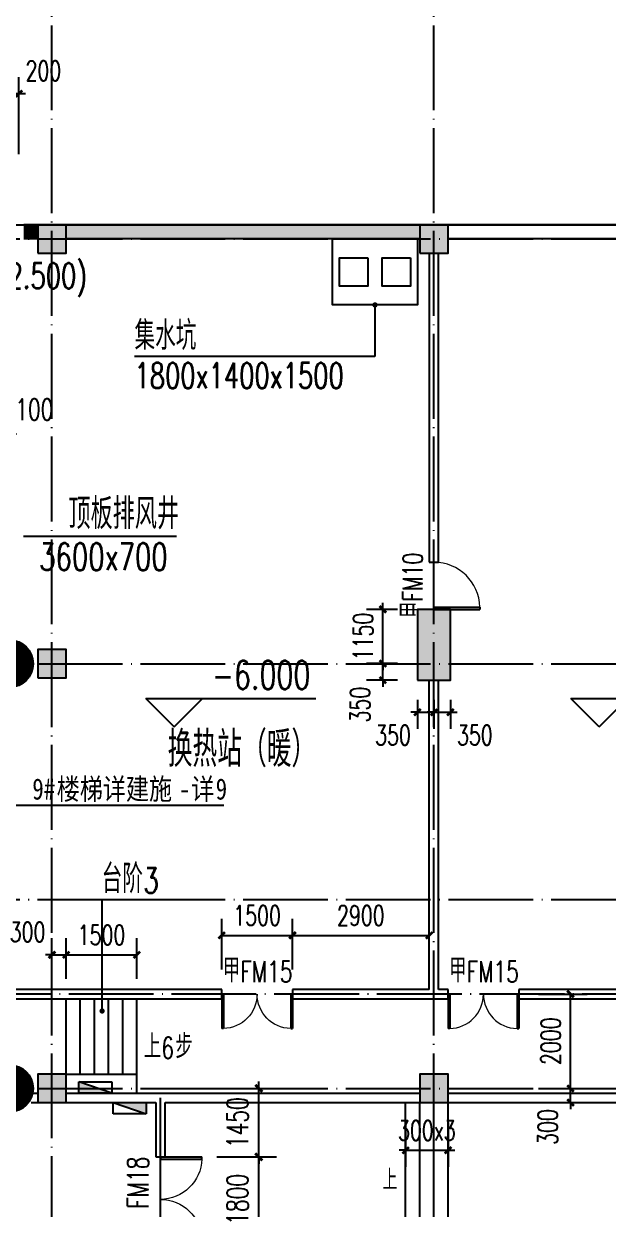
# Model space of a CAD drawing. Extents: x 246015 to 608740, y -108003 to 88400.
# Drawn here: x 445654 to 458052, y 21979 to 47097 of the extents above; entities that cross this region are included whole.
import ezdxf

# ---------------------------------------------------------------- set-up
doc = ezdxf.new("R2010")
doc.units = 0
doc.header["$LTSCALE"] = 3000
doc.header["$MEASUREMENT"] = 0
doc.header["$PDMODE"] = 1
doc.linetypes.add('DOTE', pattern=[2.42, 2, -0.2, 0.02, -0.2])
doc.layers.get('0').update_dxf_attribs({"linetype": 'CONTINUOUS'})
doc.layers.get('DEFPOINTS').update_dxf_attribs({"linetype": 'CONTINUOUS'})
for name, color, linetype in [('column', 9, 'CONTINUOUS'), ('DIM_ELEV', 3, 'CONTINUOUS'), ('DIM_LEAD', 3, 'CONTINUOUS'), ('DIM_SYMB', 3, 'CONTINUOUS'), ('dote', 1, 'DOTE'), ('PUB_DIM', 3, 'CONTINUOUS'), ('PUB_HATCH', 8, 'CONTINUOUS'), ('PUB_TEXT', 7, 'CONTINUOUS'), ('S_STAIR', 2, 'CONTINUOUS'), ('stair', 2, 'CONTINUOUS'), ('WALL', 9, 'CONTINUOUS'), ('WINDOW', 4, 'CONTINUOUS'), ('WINDOW_TEXT', 7, 'CONTINUOUS'), ('消火栓', 6, 'CONTINUOUS'), ('集水坑', 2, 'CONTINUOUS')]:
    doc.layers.add(name, color=color, linetype=linetype)
doc.layers.add('红线', color=7, linetype='CONTINUOUS', true_color=0xe0150b)
doc.styles.add('-黑体', font='simhei.ttf', dxfattribs={"width": 0.8})
doc.styles.add('_TCH_DIM', font='SIMPLEX', dxfattribs={"bigfont": 'GBCBIG'})
doc.styles.add('_TCH_WINDOW', font='SIMPLEX', dxfattribs={"bigfont": 'GBCBIG'})
doc.styles.add('DIM_FONT', font='simplex.shx', dxfattribs={"width": 0.7, "bigfont": 'hztxt.shx'})
doc.dimstyles.new('DIMN140', dxfattribs={"dimscale": 1.4, "dimtxt": 300, "dimasz": 100, "dimexe": 250, "dimexo": 300, "dimgap": 150, "dimtad": 1, "dimdec": 0, "dimzin": 0, "dimdsep": 46, "dimtxsty": 'DIM_FONT', "dimblk": 'ARCHTICK', "dimcen": 0.09, "dimclrt": 7, "dimazin": 2, "dimtfac": 1, "dimtdec": 0, "dimtix": 1, "dimtmove": 2, "dimatfit": 3, "dimfxl": 0, "dimtolj": 1, "dimtzin": 0, "dimarcsym": 0})
doc.dimstyles.new('DIMN150', dxfattribs={"dimscale": 1.5, "dimtxt": 300, "dimasz": 100, "dimexe": 250, "dimexo": 300, "dimgap": 150, "dimtad": 1, "dimdec": 0, "dimzin": 0, "dimdsep": 46, "dimtxsty": 'DIM_FONT', "dimblk": 'ARCHTICK', "dimcen": 0.09, "dimclrt": 7, "dimazin": 2, "dimtfac": 1, "dimtdec": 0, "dimtix": 1, "dimtmove": 2, "dimatfit": 3, "dimfxl": 0, "dimtolj": 1, "dimtzin": 0, "dimarcsym": 0})

# ---------------------------------------------------------------- blocks, each defined once
blk = doc.blocks.new('jishuikeng1')
at = {"layer": '集水坑'}
for points in [[(0, 1800), (1400, 1800), (1400, 0), (0, 0)], [(400, 1650), (1000, 1650), (1000, 1050), (400, 1050)], [(400, 750), (1000, 750), (1000, 150), (400, 150)]]:
    blk.add_lwpolyline(points, close=True, dxfattribs=at)
blk = doc.blocks.new('_ARCHTICK')
at = {"color": 0, "linetype": 'ByBlock', "const_width": 0.4}
blk.add_lwpolyline([(-0.5, -0.5), (0.5, 0.5)], dxfattribs=at)
blk = doc.blocks.new('*D40')
at = {"layer": 'DEFPOINTS', "color": 0}
for p in [(454254, 27782), (451354, 26639), (454254, 26639)]:
    blk.add_point(p, dxfattribs=at)
at = {"layer": 'PUB_DIM', "color": 0, "lineweight": -2}
for p, q in [((451354, 27059), (451354, 28132)), ((454254, 27059), (454254, 28132)), ((451354, 27782), (454254, 27782))]:
    blk.add_line(p, q, dxfattribs=at)
at = {"layer": 'PUB_DIM', "color": 0, "lineweight": -2, "xscale": 140, "yscale": 140, "zscale": 140, "rotation": 180}
blk.add_blockref('_ARCHTICK', (451354, 27782), dxfattribs=at)
at = {"layer": 'PUB_DIM', "color": 0, "lineweight": -2, "xscale": 140, "yscale": 140, "zscale": 140}
blk.add_blockref('_ARCHTICK', (454254, 27782), dxfattribs=at)
at = {"layer": 'PUB_DIM', "color": 7, "insert": (452804, 28202), "char_height": 420, "attachment_point": 5, "style": 'DIM_FONT'}
blk.add_mtext('\\A1;2900', dxfattribs=at)
blk = doc.blocks.new('*D41')
at = {"layer": 'DEFPOINTS', "color": 0}
for p in [(451354, 27782), (449854, 26639), (451354, 26639)]:
    blk.add_point(p, dxfattribs=at)
at = {"layer": 'PUB_DIM', "color": 0, "lineweight": -2}
for p, q in [((449854, 27059), (449854, 28132)), ((451354, 27059), (451354, 28132)), ((449854, 27782), (451354, 27782))]:
    blk.add_line(p, q, dxfattribs=at)
at = {"layer": 'PUB_DIM', "color": 0, "lineweight": -2, "xscale": 140, "yscale": 140, "zscale": 140, "rotation": 180}
blk.add_blockref('_ARCHTICK', (449854, 27782), dxfattribs=at)
at = {"layer": 'PUB_DIM', "color": 0, "lineweight": -2, "xscale": 140, "yscale": 140, "zscale": 140}
blk.add_blockref('_ARCHTICK', (451354, 27782), dxfattribs=at)
at = {"layer": 'PUB_DIM', "color": 7, "insert": (450604, 28202), "char_height": 420, "attachment_point": 5, "style": 'DIM_FONT'}
blk.add_mtext('\\A1;1500', dxfattribs=at)
blk = doc.blocks.new('*D172')
at = {"layer": 'DEFPOINTS', "color": 0}
for p in [(454004, 33189), (454354, 33189), (454354, 32508)]:
    blk.add_point(p, dxfattribs=at)
at = {"layer": 'PUB_DIM', "color": 0, "lineweight": -2}
for p, q in [((454004, 32769), (454004, 32158)), ((454354, 32769), (454354, 32158)), ((454004, 32508), (453864, 32508)), ((454004, 32508), (454354, 32508)), ((454354, 32508), (454494, 32508))]:
    blk.add_line(p, q, dxfattribs=at)
at = {"layer": 'PUB_DIM', "color": 0, "lineweight": -2, "xscale": 140, "yscale": 140, "zscale": 140}
blk.add_blockref('_ARCHTICK', (454004, 32508), dxfattribs=at)
at = {"layer": 'PUB_DIM', "color": 0, "lineweight": -2, "xscale": 140, "yscale": 140, "zscale": 140, "rotation": 180}
blk.add_blockref('_ARCHTICK', (454354, 32508), dxfattribs=at)
at = {"layer": 'PUB_DIM', "color": 7, "insert": (453486, 32025), "char_height": 420, "attachment_point": 5, "style": 'DIM_FONT'}
blk.add_mtext('\\A1;350', dxfattribs=at)
blk = doc.blocks.new('*D173')
at = {"layer": 'DEFPOINTS', "color": 0}
for p in [(454354, 33189), (454704, 33189), (454704, 32508)]:
    blk.add_point(p, dxfattribs=at)
at = {"layer": 'PUB_DIM', "color": 0, "lineweight": -2}
for p, q in [((454354, 32769), (454354, 32158)), ((454704, 32769), (454704, 32158)), ((454354, 32508), (454214, 32508)), ((454354, 32508), (454704, 32508)), ((454704, 32508), (454844, 32508))]:
    blk.add_line(p, q, dxfattribs=at)
at = {"layer": 'PUB_DIM', "color": 0, "lineweight": -2, "xscale": 140, "yscale": 140, "zscale": 140}
blk.add_blockref('_ARCHTICK', (454354, 32508), dxfattribs=at)
at = {"layer": 'PUB_DIM', "color": 0, "lineweight": -2, "xscale": 140, "yscale": 140, "zscale": 140, "rotation": 180}
blk.add_blockref('_ARCHTICK', (454704, 32508), dxfattribs=at)
at = {"layer": 'PUB_DIM', "color": 7, "insert": (455222, 32025), "char_height": 420, "attachment_point": 5, "style": 'DIM_FONT'}
blk.add_mtext('\\A1;350', dxfattribs=at)
blk = doc.blocks.new('*D174')
at = {"layer": 'DEFPOINTS', "color": 0}
for p in [(453271, 34689), (454004, 34689), (454004, 33539)]:
    blk.add_point(p, dxfattribs=at)
at = {"layer": 'PUB_DIM', "color": 0, "lineweight": -2}
for p, q in [((453584, 34689), (452921, 34689)), ((453271, 34689), (453271, 34829)), ((453271, 33539), (453271, 34689)), ((453584, 33539), (452921, 33539)), ((453271, 33539), (453271, 33399))]:
    blk.add_line(p, q, dxfattribs=at)
at = {"layer": 'PUB_DIM', "color": 0, "lineweight": -2, "xscale": 140, "yscale": 140, "zscale": 140}
for p, rotation in [((453271, 34689), 270), ((453271, 33539), 90)]:
    blk.add_blockref('_ARCHTICK', p, dxfattribs=dict(at, rotation=rotation))
at = {"layer": 'PUB_DIM', "color": 7, "insert": (452851, 34114), "char_height": 420, "attachment_point": 5, "rotation": 90, "style": 'DIM_FONT'}
blk.add_mtext('\\A1;1150', dxfattribs=at)
blk = doc.blocks.new('*D175')
at = {"layer": 'DEFPOINTS', "color": 0}
for p in [(453271, 33539), (454004, 33539), (454004, 33189)]:
    blk.add_point(p, dxfattribs=at)
at = {"layer": 'PUB_DIM', "color": 0, "lineweight": -2}
for p, q in [((453271, 33539), (453271, 33679)), ((453584, 33539), (452921, 33539)), ((453271, 33189), (453271, 33539)), ((453584, 33189), (452921, 33189)), ((453271, 33189), (453271, 33049))]:
    blk.add_line(p, q, dxfattribs=at)
at = {"layer": 'PUB_DIM', "color": 0, "lineweight": -2, "xscale": 140, "yscale": 140, "zscale": 140}
for p, rotation in [((453271, 33539), 270), ((453271, 33189), 90)]:
    blk.add_blockref('_ARCHTICK', p, dxfattribs=dict(at, rotation=rotation))
at = {"layer": 'PUB_DIM', "color": 7, "insert": (452788, 32671), "char_height": 420, "attachment_point": 5, "rotation": 90, "style": 'DIM_FONT'}
blk.add_mtext('\\A1;350', dxfattribs=at)
blk = doc.blocks.new('*D353')
at = {"layer": 'DEFPOINTS', "color": 0}
for p in [(453754, 24239), (454654, 24239), (454654, 23228)]:
    blk.add_point(p, dxfattribs=at)
at = {"layer": 'PUB_DIM', "color": 0, "lineweight": -2}
for p, q in [((453754, 23819), (453754, 22878)), ((454654, 23819), (454654, 22878)), ((453754, 23228), (453614, 23228)), ((453754, 23228), (454654, 23228)), ((454654, 23228), (454794, 23228))]:
    blk.add_line(p, q, dxfattribs=at)
at = {"layer": 'PUB_DIM', "color": 0, "lineweight": -2, "xscale": 140, "yscale": 140, "zscale": 140}
blk.add_blockref('_ARCHTICK', (453754, 23228), dxfattribs=at)
at = {"layer": 'PUB_DIM', "color": 0, "lineweight": -2, "xscale": 140, "yscale": 140, "zscale": 140, "rotation": 180}
blk.add_blockref('_ARCHTICK', (454654, 23228), dxfattribs=at)
at = {"layer": 'PUB_DIM', "color": 7, "insert": (454204, 23648), "char_height": 420, "attachment_point": 5, "style": 'DIM_FONT'}
blk.add_mtext('\\A1;300x3', dxfattribs=at)
blk = doc.blocks.new('*D470')
at = {"layer": 'DEFPOINTS', "color": 0}
for p in [(456154, 26539), (457251, 26539), (456154, 24539)]:
    blk.add_point(p, dxfattribs=at)
at = {"layer": 'PUB_DIM', "color": 0, "lineweight": -2}
for p, q in [((456574, 26539), (457601, 26539)), ((457251, 24539), (457251, 26539)), ((456574, 24539), (457601, 24539))]:
    blk.add_line(p, q, dxfattribs=at)
at = {"layer": 'PUB_DIM', "color": 0, "lineweight": -2, "xscale": 140, "yscale": 140, "zscale": 140}
for p, rotation in [((457251, 26539), 90), ((457251, 24539), 270)]:
    blk.add_blockref('_ARCHTICK', p, dxfattribs=dict(at, rotation=rotation))
at = {"layer": 'PUB_DIM', "color": 7, "insert": (456831, 25539), "char_height": 420, "attachment_point": 5, "rotation": 90, "style": 'DIM_FONT'}
blk.add_mtext('\\A1;2000', dxfattribs=at)
blk = doc.blocks.new('*D471')
at = {"layer": 'DEFPOINTS', "color": 0}
for p in [(456154, 24539), (457251, 24539), (456154, 24239)]:
    blk.add_point(p, dxfattribs=at)
at = {"layer": 'PUB_DIM', "color": 0, "lineweight": -2}
for p, q in [((457251, 24539), (457251, 24679)), ((456574, 24539), (457601, 24539)), ((457251, 24239), (457251, 24539)), ((456574, 24239), (457601, 24239)), ((457251, 24239), (457251, 24099))]:
    blk.add_line(p, q, dxfattribs=at)
at = {"layer": 'PUB_DIM', "color": 0, "lineweight": -2, "xscale": 140, "yscale": 140, "zscale": 140}
for p, rotation in [((457251, 24539), 270), ((457251, 24239), 90)]:
    blk.add_blockref('_ARCHTICK', p, dxfattribs=dict(at, rotation=rotation))
at = {"layer": 'PUB_DIM', "color": 7, "insert": (456768, 23721), "char_height": 420, "attachment_point": 5, "rotation": 90, "style": 'DIM_FONT'}
blk.add_mtext('\\A1;300', dxfattribs=at)
blk = doc.blocks.new('*D545')
at = {"layer": 'DEFPOINTS', "color": 0}
for p in [(448054, 27370), (446554, 26439), (448054, 26439)]:
    blk.add_point(p, dxfattribs=at)
at = {"layer": 'PUB_DIM', "color": 0, "lineweight": -2}
for p, q in [((446554, 26859), (446554, 27720)), ((448054, 26859), (448054, 27720)), ((446554, 27370), (448054, 27370))]:
    blk.add_line(p, q, dxfattribs=at)
at = {"layer": 'PUB_DIM', "color": 0, "lineweight": -2, "xscale": 140, "yscale": 140, "zscale": 140, "rotation": 180}
blk.add_blockref('_ARCHTICK', (446554, 27370), dxfattribs=at)
at = {"layer": 'PUB_DIM', "color": 0, "lineweight": -2, "xscale": 140, "yscale": 140, "zscale": 140}
blk.add_blockref('_ARCHTICK', (448054, 27370), dxfattribs=at)
at = {"layer": 'PUB_DIM', "color": 7, "insert": (447304, 27790), "char_height": 420, "attachment_point": 5, "style": 'DIM_FONT'}
blk.add_mtext('\\A1;1500', dxfattribs=at)
blk = doc.blocks.new('*D546')
at = {"layer": 'DEFPOINTS', "color": 0}
for p in [(446554, 27370), (446254, 26439), (446554, 26439)]:
    blk.add_point(p, dxfattribs=at)
at = {"layer": 'PUB_DIM', "color": 0, "lineweight": -2}
for p, q in [((446254, 26859), (446254, 27720)), ((446554, 26859), (446554, 27720)), ((446254, 27370), (446114, 27370)), ((446254, 27370), (446554, 27370)), ((446554, 27370), (446694, 27370))]:
    blk.add_line(p, q, dxfattribs=at)
at = {"layer": 'PUB_DIM', "color": 0, "lineweight": -2, "xscale": 140, "yscale": 140, "zscale": 140}
blk.add_blockref('_ARCHTICK', (446254, 27370), dxfattribs=at)
at = {"layer": 'PUB_DIM', "color": 0, "lineweight": -2, "xscale": 140, "yscale": 140, "zscale": 140, "rotation": 180}
blk.add_blockref('_ARCHTICK', (446554, 27370), dxfattribs=at)
at = {"layer": 'PUB_DIM', "color": 7, "insert": (445736, 27853), "char_height": 420, "attachment_point": 5, "style": 'DIM_FONT'}
blk.add_mtext('\\A1;300', dxfattribs=at)
blk = doc.blocks.new('*D608')
at = {"layer": 'DEFPOINTS', "color": 0}
for p in [(445554, 45616), (445354, 43916), (445554, 43916)]:
    blk.add_point(p, dxfattribs=at)
at = {"layer": 'PUB_DIM', "color": 0, "lineweight": -2}
for p, q in [((445354, 44336), (445354, 45966)), ((445554, 44336), (445554, 45966)), ((445354, 45616), (445214, 45616)), ((445354, 45616), (445554, 45616)), ((445554, 45616), (445694, 45616))]:
    blk.add_line(p, q, dxfattribs=at)
at = {"layer": 'PUB_DIM', "color": 0, "lineweight": -2, "xscale": 140, "yscale": 140, "zscale": 140}
blk.add_blockref('_ARCHTICK', (445354, 45616), dxfattribs=at)
at = {"layer": 'PUB_DIM', "color": 0, "lineweight": -2, "xscale": 140, "yscale": 140, "zscale": 140, "rotation": 180}
blk.add_blockref('_ARCHTICK', (445554, 45616), dxfattribs=at)
at = {"layer": 'PUB_DIM', "color": 7, "insert": (446072, 46099), "char_height": 420, "attachment_point": 5, "style": 'DIM_FONT'}
blk.add_mtext('\\A1;200', dxfattribs=at)
blk = doc.blocks.new('*D675')
at = {"layer": 'DEFPOINTS', "color": 0}
for p in [(445354, 38408), (445254, 37639), (445354, 37639)]:
    blk.add_point(p, dxfattribs=at)
at = {"layer": 'PUB_DIM', "color": 0, "lineweight": -2}
for p, q in [((445254, 38089), (445254, 38783)), ((445354, 38089), (445354, 38783)), ((445254, 38408), (445104, 38408)), ((445254, 38408), (445354, 38408)), ((445354, 38408), (445504, 38408))]:
    blk.add_line(p, q, dxfattribs=at)
at = {"layer": 'PUB_DIM', "color": 0, "lineweight": -2, "xscale": 150, "yscale": 150, "zscale": 150}
blk.add_blockref('_ARCHTICK', (445254, 38408), dxfattribs=at)
at = {"layer": 'PUB_DIM', "color": 0, "lineweight": -2, "xscale": 150, "yscale": 150, "zscale": 150, "rotation": 180}
blk.add_blockref('_ARCHTICK', (445354, 38408), dxfattribs=at)
at = {"layer": 'PUB_DIM', "color": 7, "insert": (445879, 38925), "char_height": 450, "attachment_point": 5, "style": 'DIM_FONT'}
blk.add_mtext('\\A1;100', dxfattribs=at)
blk = doc.blocks.new('*D859')
at = {"layer": 'DEFPOINTS', "color": 0}
for p in [(449298, 23089), (450640, 23089), (449298, 21289)]:
    blk.add_point(p, dxfattribs=at)
at = {"layer": 'PUB_DIM', "color": 0, "lineweight": -2}
for p, q in [((449748, 23089), (451015, 23089)), ((450640, 21289), (450640, 23089)), ((449748, 21289), (451015, 21289))]:
    blk.add_line(p, q, dxfattribs=at)
at = {"layer": 'PUB_DIM', "color": 0, "lineweight": -2, "xscale": 150, "yscale": 150, "zscale": 150}
for p, rotation in [((450640, 23089), 90), ((450640, 21289), 270)]:
    blk.add_blockref('_ARCHTICK', p, dxfattribs=dict(at, rotation=rotation))
at = {"layer": 'PUB_DIM', "color": 7, "insert": (450190, 22189), "char_height": 450, "attachment_point": 5, "rotation": 90, "style": 'DIM_FONT'}
blk.add_mtext('\\A1;1800', dxfattribs=at)
blk = doc.blocks.new('*D860')
at = {"layer": 'DEFPOINTS', "color": 0}
for p in [(449298, 24539), (450640, 24539), (449298, 23089)]:
    blk.add_point(p, dxfattribs=at)
at = {"layer": 'PUB_DIM', "color": 0, "lineweight": -2}
for p, q in [((450640, 24539), (450640, 24689)), ((449748, 24539), (451015, 24539)), ((450640, 23089), (450640, 24539)), ((449748, 23089), (451015, 23089)), ((450640, 23089), (450640, 22939))]:
    blk.add_line(p, q, dxfattribs=at)
at = {"layer": 'PUB_DIM', "color": 0, "lineweight": -2, "xscale": 150, "yscale": 150, "zscale": 150}
for p, rotation in [((450640, 24539), 270), ((450640, 23089), 90)]:
    blk.add_blockref('_ARCHTICK', p, dxfattribs=dict(at, rotation=rotation))
at = {"layer": 'PUB_DIM', "color": 7, "insert": (450190, 23814), "char_height": 450, "attachment_point": 5, "rotation": 90, "style": 'DIM_FONT'}
blk.add_mtext('\\A1;1450', dxfattribs=at)
blk = doc.blocks.new('_FZH')
blk.add_lwpolyline([(-0.5, -0.5), (0.5, -0.5), (0.5, 0.5), (-0.5, 0.5)], close=True)
at = {"layer": 'PUB_HATCH'}
blk.add_solid([(-0.5, -0.5), (0.5, -0.5), (-0.5, 0.5), (0.5, 0.5)], dxfattribs=at)
blk = doc.blocks.new('_YZH')
blk.add_circle((0, 0), 0.5)
at = {"layer": 'PUB_HATCH', "const_width": 0.5}
blk.add_lwpolyline([(-0.25, 0, 1), (0.25, 0, 1)], format="xyb", close=True, dxfattribs=at)
blk = doc.blocks.new('$DorLib2D$00000002')
for p, q in [((-0.5, 0), (-0.5, 0.4875)), ((-0.475, 0.4875), (-0.5, 0.4875)), ((-0.475, 0), (-0.475, 0.4875)), ((0.475, 0), (0.475, 0.4875)), ((0.475, 0.4875), (0.5, 0.4875)), ((0.5, 0), (0.5, 0.4875)), ((-0.5, 0), (-0.475, 0)), ((0.5, 0), (0.475, 0))]:
    blk.add_line(p, q)
at = {"lineweight": 13}
for centre, start, end in [((-0.4875, 0), 0, 88.53072), ((0.4875, 0), 91.46928, 180)]:
    blk.add_arc(centre, 0.4875, start, end, dxfattribs=at)
blk = doc.blocks.new('$TwtSys$00000434')
for p, q in [((-0.5, 0.5), (-0.5, -0.5)), ((-0.5, -0.5), (0.5, 0.5)), ((0.5, 0.5), (-0.5, 0.5)), ((0.5, -0.5), (0.5, 0.5)), ((-0.5, -0.5), (0.5, -0.5))]:
    blk.add_line(p, q)
blk.add_solid([(0.5, -0.5), (0.5, 0.5), (-0.5, -0.5)])
blk = doc.blocks.new('$DorLib2D$00000001')
for p, q in [((0.45, 0.975), (0.5, 0.975)), ((0.45, 0), (0.45, 0.975)), ((0.5, 0), (0.5, 0.975)), ((0.5, 0), (0.45, 0))]:
    blk.add_line(p, q)
at = {"lineweight": 13}
blk.add_arc((0.475, 0), 0.975, 91.4693, 180, dxfattribs=at)

msp = doc.modelspace()

# ---------------------------------------------------------------- hatches: boundary and pattern name
at = {"layer": 'PUB_HATCH'}
for points in [[(445653.9, 42838.6), (445653.9, 42538.6), (445953.9, 42538.6), (445953.9, 42838.6)], [(446553.9, 42838.6), (446553.9, 42538.6), (454053.9, 42538.6), (454053.9, 42838.6), (454353.9, 42838.6), (454353.9, 42838.6)]]:
    msp.add_hatch(color=256, dxfattribs=at).paths.add_polyline_path(points)

# ---------------------------------------------------------------- linework, layer by layer
at = {"layer": 'DIM_ELEV'}
for p, q in [((448846.2, 32201), (448246.2, 32801)), ((448246.2, 32801), (451846.2, 32801)), ((448846.2, 32201), (449446.2, 32801)), ((457860.8, 32201), (457260.8, 32801)), ((457260.8, 32801), (460860.8, 32801)), ((457860.8, 32201), (458460.8, 32801))]:
    msp.add_line(p, q, dxfattribs=at)
at = {"layer": 'DIM_LEAD'}
for p, q in [((453103.9, 41138.6), (453103.9, 40048.9)), ((453103.9, 40048.9), (448003.6, 40048.9)), ((445651.5, 36240.3), (448894.1, 36240.3)), ((445198, 30537.2), (449900.7, 30537.2)), ((447316.9, 26179.9), (447316.9, 28538.6)), ((447316.9, 28538.6), (448444.6, 28538.6))]:
    msp.add_line(p, q, dxfattribs=at)
at = {"layer": 'DIM_LEAD', "const_width": 56}
for points in [[(453103.9, 41166.6, 1), (453103.9, 41110.6, 1)], [(447316.9, 26151.9, 1), (447316.9, 26207.9, 1)]]:
    msp.add_lwpolyline(points, format="xyb", close=True, dxfattribs=at)
at = {"layer": 'DIM_SYMB'}
for points in [[(448053.9, 25438.6, 0, 0, 0), (447003.9, 25438.6, 120, 0, 0), (446553.9, 25438.6, 0, 0, 0)], [(453625.5, 22188.6, 0, 0, 0), (454203.9, 22188.6, 120, 0, 0), (454653.9, 22188.6, 0, 0, 0)]]:
    msp.add_lwpolyline(points, format="xyseb", dxfattribs=at)
at = {"layer": 'dote', "ltscale": 0.3}
for p, q in [((446253.9, -81061.4), (446253.9, 53538.6)), ((454353.9, -81061.4), (454353.9, 53538.6)), ((295667.9, 42538.6), (554353.9, 42538.6)), ((295667.9, 33538.6), (554353.9, 33538.6)), ((295667.9, 28538.6), (554353.9, 28538.6)), ((463655.1, 26538.6), (441353.9, 26538.6)), ((295667.9, 24538.6), (554353.9, 24538.6))]:
    msp.add_line(p, q, dxfattribs=at)
at = {"layer": 'dote'}
msp.add_line((448553.9, 13538.6), (448553.9, 24338.6), dxfattribs=at)
at = {"layer": 'S_STAIR'}
for p, q in [((453753.9, 20138.6), (453753.9, 24238.6)), ((454053.9, 20138.6), (454053.9, 24238.6)), ((454353.9, 20138.6), (454353.9, 24238.6)), ((454653.9, 20138.6), (454653.9, 24238.6))]:
    msp.add_line(p, q, dxfattribs=at)
at = {"layer": 'stair'}
for p, q in [((446553.9, 24438.6), (446553.9, 26438.6)), ((446853.9, 24838.6), (446853.9, 26438.6)), ((447153.9, 24838.6), (447153.9, 26438.6)), ((447453.9, 24838.6), (447453.9, 26438.6)), ((447753.9, 24838.6), (447753.9, 26438.6)), ((448053.9, 24438.6), (448053.9, 26438.6)), ((446553.9, 24838.6), (448053.9, 24838.6))]:
    msp.add_line(p, q, dxfattribs=at)
msp.add_lwpolyline([(299553.9, 3467.8), (299553.9, 28838.6), (316453.9, 28838.6), (316453.9, 27409.7), (323493.1, 28025.5), (322800.2, 35945.3, -0.0349916), (393128.8, 42129.1), (393066.7, 42838.6), (467189.2, 42838.6), (467163, 42538.6), (467127.7, 42135.3, -0.0358539), (537955.2, 35916.1), (536854.9, 23339.1), (538648, 23182.2), (537798.3, 13438.6), (553653.9, 13438.6), (553653.9, -20761.4), (454653.9, -20761.4), (454653.9, -29761.4), (393186.2, -29761.4), (325560.9, -48546.2), (299553.9, 3467.8)], format="xyb", close=True, dxfattribs=at)
at = {"layer": 'WALL'}
for p, q in [((445953.9, 42838.6), (445653.9, 42838.6)), ((454053.9, 42838.6), (446553.9, 42838.6)), ((467189.2, 42838.6), (454653.9, 42838.6)), ((445953.9, 42538.6), (445653.9, 42538.6)), ((454053.9, 42538.6), (446553.9, 42538.6)), ((466861.8, 42538.6), (454653.9, 42538.6)), ((454253.9, 42238.6), (454253.9, 35688.6)), ((454453.9, 35688.6), (454453.9, 42238.6)), ((454253.9, 35688.6), (454453.9, 35688.6)), ((454253.9, 26638.6), (454253.9, 33188.6)), ((454453.9, 26638.6), (454453.9, 33188.6)), ((449853.9, 26638.6), (445453.9, 26638.6)), ((449853.9, 26438.6), (449853.9, 26638.6)), ((454253.9, 26638.6), (451353.9, 26638.6)), ((451353.9, 26638.6), (451353.9, 26438.6)), ((454653.9, 26638.6), (454453.9, 26638.6)), ((454653.9, 26438.6), (454653.9, 26638.6)), ((462353.9, 26638.6), (456153.9, 26638.6)), ((456153.9, 26638.6), (456153.9, 26438.6)), ((445353.9, 26438.6), (449853.9, 26438.6)), ((451353.9, 26438.6), (454353.9, 26438.6)), ((454353.9, 26438.6), (454653.9, 26438.6)), ((456153.9, 26438.6), (462353.9, 26438.6)), ((445843.8, 24438.6), (445953.9, 24438.6)), ((446553.9, 24438.6), (448553.9, 24438.6)), ((448553.9, 24438.6), (454053.9, 24438.6)), ((454653.9, 24438.6), (462903.9, 24438.6)), ((445812.1, 24238.6), (445953.9, 24238.6)), ((446553.9, 24238.6), (448453.9, 24238.6)), ((448453.9, 24238.6), (448453.9, 23088.6)), ((448653.9, 24238.6), (454053.9, 24238.6)), ((448653.9, 23088.6), (448653.9, 24238.6)), ((454653.9, 24238.6), (462903.9, 24238.6)), ((448453.9, 23088.6), (448653.9, 23088.6))]:
    msp.add_line(p, q, dxfattribs=at)
at = {"layer": '红线', "linetype": 'DOTE'}
msp.add_lwpolyline([(321625.8, 41313.5), (283782, 20451.8), (327022.4, -69761.6, -0.1186699), (571935, -34205), (582107, -28597.6), (543576.1, 41298.8, 0.0913964), (321625.8, 41313.5)], format="xyb", dxfattribs=at)
at = {"layer": '红线', "color": 31, "linetype": 'DOTE', "ltscale": 0.5}
msp.add_lwpolyline([(321625.8, 41313.5), (283782, 20451.8), (327022.4, -69761.6, -0.1186699), (571935, -34205), (582107, -28597.6), (543576.1, 41298.8, 0.0913964), (321625.8, 41313.5)], format="xyb", dxfattribs=at)
at = {"layer": '集水坑'}
msp.add_line((393066.7, 42838.6), (467189.2, 42838.6), dxfattribs=at)

# ---------------------------------------------------------------- block references
at = {"layer": 'column'}
for name, p, xscale, yscale, zscale in [('_FZH', (446253.9, 42538.6), 600, 600, 600), ('_FZH', (454353.9, 42538.6), 600, 600, 600), ('_FZH', (454353.9, 33938.6), 700, 1500, 1500), ('_YZH', (445353.9, 33538.6), 1000, 1000, 1000), ('_FZH', (446253.9, 33538.6), 600, 600, 600), ('_YZH', (445353.9, 24538.6), 1000, 1000, 1000), ('_FZH', (446253.9, 24538.6), 600, 600, 600), ('_FZH', (454353.9, 24538.6), 600, 600, 600)]:
    msp.add_blockref(name, p, dxfattribs=dict(at, xscale=xscale, yscale=yscale, zscale=zscale))
at = {"layer": 'WINDOW'}
for name, p, xscale, yscale, zscale, rotation in [('$DorLib2D$00000001', (454353.9, 35188.6), -1000, -1000, -1000, 90.0000000055706), ('$DorLib2D$00000002', (450603.9, 26538.6), 1500, -1500, 1500, 1.346319331241905e-08), ('$DorLib2D$00000002', (455403.9, 26538.6), -1500, -1500, -1500, 1.34632074365707e-08), ('$DorLib2D$00000002', (448553.9, 22188.6), 1800, -1800, 1800, 90)]:
    msp.add_blockref(name, p, dxfattribs=dict(at, xscale=xscale, yscale=yscale, zscale=zscale, rotation=rotation))
at = {"layer": '消火栓', "xscale": -700, "yscale": 240, "zscale": 700}
for p, rotation in [((447172.4, 24558.6), 359.9999999930956), ((447903.9, 24118.6), 180.0000000029981)]:
    msp.add_blockref('$TwtSys$00000434', p, dxfattribs=dict(at, rotation=rotation))
at = {"layer": '集水坑', "rotation": 270}
msp.add_blockref('jishuikeng1', (452203.9, 42538.6), dxfattribs=at)

# ---------------------------------------------------------------- texts
at = {"layer": 'PUB_TEXT'}
for s, height, style, width, p in [('-2.500)', 535.5, '_TCH_DIM', 0.705882, (444890.5, 41487.1)), ('1800x1400x1500', 535.5, '_TCH_DIM', 0.705882, (448003.6, 39373.4)), ('3600x700', 573.75, '_TCH_DIM', 0.705882, (445981.9, 35516.6)), ('-6.000', 595, '_TCH_DIM', 0.705882, (449646.2, 33001)), ('换热站（暖）', 750, 'DIM_FONT', 0.7, (448707.5, 31353.5)), ('楼梯详建施', 448.1, '-黑体', 0.8, (446354.8, 30659.5)), ('详', 448.1, '-黑体', 0.8, (449206.5, 30659.5)), ('9#', 448.1, '-黑体', 0.8, (445836.4, 30659.5)), ('9', 448.1, '-黑体', 0.8, (449725, 30659.5)), ('-', 448.1, '-黑体', 0.8, (448947.2, 30659.5)), ('3', 535.5, '_TCH_DIM', 0.705882, (448192.6, 28678.6)), ('6', 446.2, '_TCH_DIM', 0.705882, (448572.5, 25176.1))]:
    msp.add_text(s, height=height, dxfattribs=dict(at, style=style, width=width)).set_placement(p)
at = {"layer": 'PUB_TEXT', "style": '_TCH_DIM'}
for s, height, p in [('集水坑', 607.66, (448003.6, 40188.9)), ('顶板排风井', 651.06, (446603.4, 36390.3)), ('台阶', 607.66, (447307.9, 28678.6)), ('上', 506.4, (448203.9, 25176.1)), ('步', 506.4, (448872.5, 25176.1)), ('上', 434, (453266, 22387.4))]:
    msp.add_text(s, height=height, dxfattribs=at).set_placement(p)
at = {"layer": 'WINDOW_TEXT', "style": '_TCH_WINDOW', "width": 0.705882}
for s, height, rotation, p in [('FM10', 416.5, 90, (454113.9, 34856.6)), ('FM15', 446.25, 0, (450248.2, 26788.6)), ('FM15', 446.25, 0, (455048.2, 26788.6)), ('FM18', 446.25, 90, (448303.9, 21990.4))]:
    msp.add_text(s, height=height, rotation=rotation, dxfattribs=at).set_placement(p)
at = {"layer": 'WINDOW_TEXT', "style": '_TCH_WINDOW'}
for height, rotation, p in [(472.6, 90, (454113.9, 34512.6)), (506.4, 0, (449879.6, 26788.6)), (506.4, 0, (454679.6, 26788.6))]:
    msp.add_text('甲', height=height, rotation=rotation, dxfattribs=at).set_placement(p)

# ---------------------------------------------------------------- dimensions: what is measured, and where the dimension line sits
at = {"layer": 'PUB_DIM'}
for base, p1, p2, angle, dimstyle, picture, middle in [((445553.9, 45615.6), (445353.9, 43915.6), (445553.9, 43915.6), 0, 'DIMN140', '*D608', (446071.9, 46098.6)), ((445353.9, 38408), (445253.9, 37638.6), (445353.9, 37638.6), 0, 'DIMN150', '*D675', (445878.9, 38925.5)), ((453271.2, 33538.6), (454003.9, 33188.6), (454003.9, 33538.6), 90, 'DIMN140', '*D175', (452788.2, 32670.6)), ((454353.9, 32508.3), (454003.9, 33188.6), (454353.9, 33188.6), 360, 'DIMN140', '*D172', (453485.9, 32025.3)), ((454703.9, 32508.3), (454353.9, 33188.6), (454703.9, 33188.6), 360, 'DIMN140', '*D173', (455221.9, 32025.3)), ((446553.9, 27369.7), (446253.9, 26438.6), (446553.9, 26438.6), 0, 'DIMN140', '*D546', (445735.9, 27852.7)), ((457251.4, 24538.6), (456153.9, 24238.6), (456153.9, 24538.6), 90, 'DIMN140', '*D471', (456768.4, 23720.6))]:
    dim = msp.add_linear_dim(base=base, p1=p1, p2=p2, angle=angle, dimstyle=dimstyle, dxfattribs=at)
    dim.commit()
    dim.dimension.update_dxf_attribs({"geometry": picture, "text_midpoint": middle, "dimtype": 129})
for p1, p2, distance, dimstyle, picture, middle in [((454003.9, 33538.6), (454003.9, 34688.6), 732.6, 'DIMN140', '*D174', (452851.2, 34113.6)), ((449853.9, 26638.6), (451353.9, 26638.6), 1143.7, 'DIMN140', '*D41', (450603.9, 28202.3)), ((451353.9, 26638.6), (454253.9, 26638.6), 1143.7, 'DIMN140', '*D40', (452803.9, 28202.3)), ((446553.9, 26438.6), (448053.9, 26438.6), 931.1, 'DIMN140', '*D545', (447303.9, 27789.7)), ((456153.9, 24538.6), (456153.9, 26538.6), -1097.5, 'DIMN140', '*D470', (456831.4, 25538.6)), ((449298.2, 23088.6), (449298.2, 24538.6), -1341.5, 'DIMN150', '*D860', (450189.8, 23813.6)), ((449298.2, 21288.6), (449298.2, 23088.6), -1341.5, 'DIMN150', '*D859', (450189.8, 22188.6))]:
    dim = msp.add_aligned_dim(p1=p1, p2=p2, distance=distance, dimstyle=dimstyle, dxfattribs=at)
    dim.commit()
    dim.dimension.update_dxf_attribs({"geometry": picture, "text_midpoint": middle})
dim = msp.add_aligned_dim(p1=(453753.9, 24238.6), p2=(454653.9, 24238.6), distance=-1010.2, text='300x3', dimstyle='DIMN140', dxfattribs=at)
dim.commit()
dim.dimension.update_dxf_attribs({"geometry": '*D353', "text_midpoint": (454203.9, 23648.4)})

doc.saveas('drawing.dxf')
